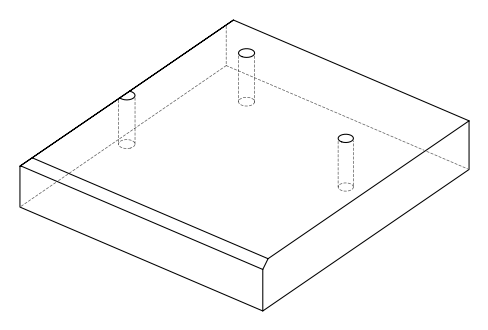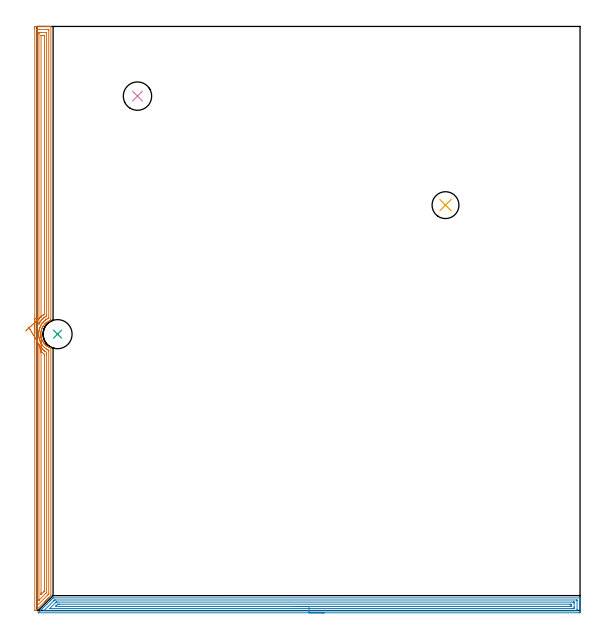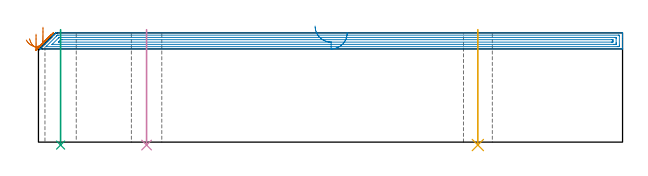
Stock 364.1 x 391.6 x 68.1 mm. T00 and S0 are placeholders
(PLAN: 5 operations, 3 tool changes, 25.2 min)
(1 AREA_MILL | FG_CHAMFER_SURFACE | UGT0205_001 | 12.62 min | 22827 mm3)
(2 AREA_MILL_1 | FG_CHAMFER_SURFACE_1 | UGT0205_001 | 11.69 min | 17822 mm3)
(3 INDEXABLE_INSERT_DRILL_THROUGH_HOLE_FROM_SOLID | STEP1HOLE | NXT0302_010 | 0.29 min | 20059 mm3)
(4 INDEXABLE_INSERT_DRILL_THROUGH_HOLE_FROM_SOLID_1 | STEP1HOLE_1 | NXT0302_009 | 0.29 min | 19283 mm3)
(5 INDEXABLE_INSERT_DRILL_THROUGH_HOLE_FROM_SOLID_2 | STEP1HOLE_2 | NXT0302_007 | 0.29 min | 17310 mm3)
(TOOL UGT0205_001 | Chamfer Mill 20 x 3 x 45 deg. | D20 FL50 Z2)
(TOOL NXT0302_010 | Index. Insert Drill 19.5mm [880-D1950L25-05] | D19.5 PA176 FL98 Z2)
(TOOL NXT0302_009 | Index. Insert Drill 19mm [880-D1900L25-05] | D19 PA176 FL95 Z2)
(TOOL NXT0302_007 | Index. Insert Drill 18mm [880-D1800L25-05] | D18 PA176 FL90 Z2)
(OP 1 AREA_MILL)
G17 G21 G94 G90
T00 M6
G54
G17 G0 G90 X-1.5 Y185.8 S1061 M3
G43 Z78.1 H0
Z67.3
G94 G1 Y185.838 Z66.428 F250.
Y185.952 Z65.564
Y186.141 Z64.712
Y186.403 Z63.88
Y186.737 Z63.074
Y187.14 Z62.3
Y187.608 Z61.564
Y188.14 Z60.872
Y188.729 Z60.229
Y189.372 Z59.64
Y190.064 Z59.108
Y190.8 Z58.64
Y191.574 Z58.237
Y192.38 Z57.903
Y193.212 Z57.641
Y194.064 Z57.452
Y194.928 Z57.338
Y195.8 Z57.3
Y390.617
X-1.499 Y390.983 Z57.301
X-1.494 Y391.504 Z57.304
X-1.492 Y391.592 Z57.306
X-0.976 Y391.6 Z57.821
X6.117 Z64.911
X6.665 Z65.462
X7.003 Z65.799
X7.551 Z66.348
X7.89 Z66.685
X8.567 Z67.366
X8.9 Z67.7
X9.269 Z68.06
X9.297 Y391.591 Z68.088
X9.3 Y391.43 Z68.1
Y195.353
X9.295 Y194.585 Z68.091
X9.05 Y194.491 Z67.849
X8.968 Y194.461 Z67.767
X8.776 Y194.383 Z67.572
X8.694 Y194.35 Z67.492
X8.485 Y194.266 Z67.285
X8.333 Y194.196 Z67.133
X8.041 Y194.063 Z66.841
X7.606 Y193.836 Z66.401
X7.446 Y193.744 Z66.24
X7.26 Y193.637 Z66.059
X7.139 Y193.568 Z65.939
X7.003 Y193.475 Z65.799
X6.869 Y193.386 Z65.668
X6.722 Y193.288 Z65.522
X6.697 Y193.269 Z65.496
X6.56 Y193.167 Z65.355
X6.393 Y193.044 Z65.192
X6.319 Y192.99 Z65.118
X6.296 Y192.971 Z65.095
X6.117 Y192.827 Z64.913
X5.925 Y192.675 Z64.724
X5.841 Y192.6 Z64.64
X5.424 Y192.198 Z64.223
X5.308 Y192.078 Z64.105
X5.23 Y191.997 Z64.026
X5.149 Y191.916 Z63.949
X5.02 Y191.782 Z63.819
X4.96 Y191.715 Z63.758
X4.631 Y191.307 Z63.43
X4.553 Y191.203 Z63.353
X4.318 Y190.889 Z63.117
X4.078 Y190.531 Z62.877
X3.835 Y190.119 Z62.635
X3.763 Y189.996 Z62.562
X3.735 Y189.942 Z62.534
X3.536 Y189.553 Z62.332
X3.457 Y189.384 Z62.255
X3.364 Y189.183 Z62.163
X3.328 Y189.104 Z62.125
X3.239 Y188.888 Z62.038
X3.196 Y188.784 Z61.996
X3.003 Y188.211 Z61.802
X2.986 Y188.153 Z61.785
X2.876 Y187.766 Z61.673
X2.77 Y187.318 Z61.566
X2.686 Y186.872 Z61.484
X2.623 Y186.425 Z61.421
X2.581 Y185.979 Z61.38
X2.58 Y185.962
X2.563 Y185.527 Z61.355
X2.562 Y185.394 Z61.354
X2.563 Y185.243 Z61.352
X2.564 Y185.234
X2.562 Y185.086 Z61.354
X2.577 Y184.732 Z61.373
X2.582 Y184.639 Z61.376
Y184.634
X2.594 Y184.491 Z61.392
X2.621 Y184.192 Z61.419
X2.685 Y183.746 Z61.478
X2.686 Y183.741 Z61.479
X2.766 Y183.299 Z61.564
X2.871 Y182.847 Z61.67
X2.905 Y182.727 Z61.705
X2.998 Y182.406 Z61.797
X3.143 Y181.961 Z61.943
X3.161 Y181.912 Z61.961
X3.197 Y181.815 Z61.996
X3.527 Y181.068 Z62.323
X3.741 Y180.648 Z62.54
X3.756 Y180.618 Z62.556
X3.798 Y180.545 Z62.598
X4.01 Y180.175 Z62.809
X4.078 Y180.065 Z62.877
X4.349 Y179.67 Z63.149
X4.634 Y179.282 Z63.434
X4.889 Y178.976 Z63.688
X4.96 Y178.892 Z63.758
X5.159 Y178.679 Z63.957
X5.429 Y178.389 Z64.227
X5.525 Y178.296 Z64.324
X5.632 Y178.192 Z64.431
X5.841 Y178.004 Z64.64
X6.107 Y177.785 Z64.907
X6.46 Y177.496 Z65.259
X6.59 Y177.4 Z65.389
X6.723 Y177.307 Z65.522
X7.159 Y177.026 Z65.959
X7.604 Y176.762 Z66.403
X7.917 Y176.594 Z66.717
X8.19 Y176.463 Z66.99
X8.486 Y176.333 Z67.284
X8.776 Y176.218 Z67.574
X9.065 Y176.106 Z67.865
X9.295 Y176.015 Z68.091
X9.3 Y175.701 Z68.1
Y10.443
X9.294 Y10.006 Z68.092
X9.26 Y9.964 Z68.06
X7.954 Y8.657 Z66.753
X7.89 Y8.591 Z66.686
X7.827 Y8.529 Z66.626
X7.656 Y8.359 Z66.455
X7.594 Y8.296 Z66.391
X7.533 Y8.236 Z66.332
X7.359 Y8.061 Z66.158
X7.299 Y8. Z66.095
X7.24 Y7.942 Z66.039
X7.061 Y7.763 Z65.86
X7.003 Y7.705 Z65.8
X6.946 Y7.649 Z65.745
X6.763 Y7.466 Z65.562
X6.708 Y7.409 Z65.504
X6.653 Y7.355 Z65.452
X6.466 Y7.168 Z65.265
X6.412 Y7.113 Z65.209
X6.359 Y7.061 Z65.158
X6.168 Y6.87 Z64.967
X6.117 Y6.818 Z64.914
X6.066 Y6.768 Z64.865
X5.87 Y6.572 Z64.669
X5.821 Y6.522 Z64.618
X5.772 Y6.474 Z64.571
X5.573 Y6.275 Z64.372
X5.525 Y6.226 Z64.323
X5.479 Y6.181 Z64.278
X5.275 Y5.977 Z64.074
X5.23 Y5.931 Z64.027
X5.185 Y5.887 Z63.984
X4.977 Y5.679 Z63.776
X-0.38 Y0.319 Z58.419
X-0.533 Y0.165 Z58.264
X-0.681 Y0.022 Z58.117
X-0.707 Y0.004 Z58.09
X-0.755 Y0.001 Z58.044
X-0.771 Y0. Z58.028
X-1.21 Z57.588
X-1.492 Y0.01 Z57.305
X-1.499 Y0.076 Z57.299
X-1.5 Y195.8 Z57.3
X-0.086 Z58.714
Y389.192
X-0.084 Y389.419 Z58.716
X-0.081 Y389.529 Z58.719
X-0.079 Y389.576 Z58.721
X-0.004 Y389.59 Z58.796
X0.399 Y389.598 Z59.199
X0.797 Y389.599 Z59.597
X1.283 Y389.6 Z60.083
X7.489 Z66.289
X7.746 Y389.597 Z66.546
X7.853 Y389.593 Z66.653
X7.872 Y389.591 Z66.672
X7.879 Y389.579 Z66.679
X7.881 Y389.528 Z66.681
X7.884 Y389.419 Z66.684
X7.886 Y389.2 Z66.686
Y196.251
X7.884 Y196.136 Z66.684
X7.882 Y196.109 Z66.682
X7.88 Y196.101 Z66.68
X7.862 Y196.09 Z66.662
X7.787 Y196.05 Z66.587
X7.584 Y195.948 Z66.384
X7.395 Y195.852 Z66.195
X7.003 Y195.642 Z65.803
X6.82 Y195.538 Z65.62
X6.507 Y195.353 Z65.307
X6.273 Y195.196 Z65.073
X6.117 Y195.086 Z64.917
X5.758 Y194.821 Z64.558
X5.284 Y194.46 Z64.084
X5.254 Y194.436 Z64.054
X5.245 Y194.429 Z64.045
X5.23 Y194.415 Z64.03
X4.797 Y194.003 Z63.597
X4.35 Y193.567 Z63.15
X4.346 Y193.562 Z63.146
X4.06 Y193.246 Z62.86
X3.931 Y193.089 Z62.731
X3.597 Y192.673 Z62.397
X3.536 Y192.594 Z62.336
X3.457 Y192.484 Z62.257
X3.17 Y192.069 Z61.97
X2.982 Y191.78 Z61.782
X2.829 Y191.52 Z61.629
X2.57 Y191.071 Z61.37
X2.507 Y190.951 Z61.307
X2.475 Y190.887 Z61.275
X2.22 Y190.346 Z61.02
X2.065 Y189.994 Z60.865
X1.955 Y189.721 Z60.755
X1.723 Y189.06 Z60.523
X1.683 Y188.929 Z60.483
X1.531 Y188.36 Z60.331
X1.495 Y188.207 Z60.295
X1.371 Y187.629 Z60.171
X1.313 Y187.314 Z60.113
X1.248 Y186.859 Z60.048
X1.202 Y186.42 Z60.002
X1.173 Y186.041 Z59.973
X1.151 Y185.527 Z59.951
X1.148 Y185.35 Z59.948
X1.15 Y185.171 Z59.95
X1.169 Y184.634 Z59.969
X1.198 Y184.23 Z59.998
X1.249 Y183.741 Z60.049
X1.326 Y183.207 Z60.126
X1.394 Y182.847 Z60.194
X1.573 Y182.066 Z60.373
X1.603 Y181.954 Z60.403
X1.683 Y181.676 Z60.483
X1.888 Y181.061 Z60.688
X2.014 Y180.727 Z60.814
X2.261 Y180.167 Z61.061
X2.359 Y179.954 Z61.159
X2.57 Y179.535 Z61.37
X2.711 Y179.274 Z61.511
X2.896 Y178.945 Z61.696
X3.272 Y178.381 Z62.072
X3.457 Y178.121 Z62.257
X3.726 Y177.762 Z62.526
X3.955 Y177.488 Z62.755
X4.343 Y177.055 Z63.143
X4.79 Y176.594 Z63.59
X5.23 Y176.204 Z64.03
X5.849 Y175.701 Z64.649
X6.117 Y175.511 Z64.917
X6.658 Y175.156 Z65.458
X7.003 Y174.955 Z65.803
X7.262 Y174.808 Z66.062
X7.5 Y174.686 Z66.3
X7.879 Y174.495 Z66.679
X7.881 Y174.473 Z66.681
X7.883 Y174.363 Z66.683
X7.886 Y173.918 Z66.686
Y11.34
X7.881 Y11.115 Z66.681
X7.879 Y11.062 Z66.679
X7.855 Y11.02 Z66.655
X7.785 Y10.946 Z66.585
X7.59 Y10.745 Z66.39
X7.29 Y10.443 Z66.09
X7.146 Y10.299 Z65.946
X0.027 Y3.179 Z58.827
X-0.04 Y3.117 Z58.76
X-0.052 Y3.108 Z58.748
X-0.079 Y3.097 Z58.721
X-0.086 Y3.293 Z58.714
Y195.8
X1.328 Z60.128
X1.329 Y386.516 Z60.129
X1.33 Y386.873 Z60.13
X1.334 Y387.41 Z60.134
X1.336 Y387.579 Z60.136
X1.501 Y387.593 Z60.301
X1.683 Y387.597 Z60.483
X2.381 Y387.6 Z61.181
X2.57 Z61.37
X5.928 Z64.728
X6.117 Y387.599 Z64.917
X6.305 Y387.596 Z65.105
X6.431 Y387.591 Z65.231
X6.465 Y387.587 Z65.265
X6.467 Y387.571 Z65.267
X6.469 Y387.529 Z65.269
X6.471 Y387.41 Z65.271
Y198.033
X6.47 Y197.677 Z65.27
X6.467 Y197.557 Z65.267
X6.465 Y197.518 Z65.265
X6.448 Y197.5 Z65.248
X6.398 Y197.468 Z65.198
X5.868 Y197.14 Z64.668
X5.49 Y196.878 Z64.29
X5.23 Y196.69 Z64.03
X4.978 Y196.501 Z63.778
X4.65 Y196.247 Z63.45
X4.484 Y196.105 Z63.284
X4.343 Y195.979 Z63.143
X4.023 Y195.676 Z62.823
X3.689 Y195.353 Z62.489
X3.573 Y195.236 Z62.373
X3.457 Y195.112 Z62.257
X3.146 Y194.773 Z61.946
X2.889 Y194.46 Z61.689
X2.748 Y194.281 Z61.548
X2.57 Y194.048 Z61.37
X2.368 Y193.77 Z61.168
X2.226 Y193.567 Z61.026
X2.009 Y193.239 Z60.809
X1.683 Y192.711 Z60.483
X1.67 Y192.687 Z60.47
X1.348 Y192.119 Z60.148
X1.333 Y192.101 Z60.133
X1.331 Y192.118 Z60.131
X1.33 Y192.137 Z60.13
X1.329 Y192.673 Z60.129
X1.328 Y192.887 Z60.128
Y195.8
X2.754 Y196.882 Z61.554
X2.749 Y196.96 Z61.549
X2.745 Y197.14 Z61.545
X2.743 Y197.331 Z61.543
Y385.449
X2.744 Y385.552 Z61.544
X2.747 Y385.581 Z61.547
X2.749 Y385.589 Z61.549
X2.756 Y385.593 Z61.556
X2.809 Y385.597 Z61.609
X3.025 Y385.599 Z61.825
X3.457 Y385.6 Z62.257
X4.366 Z63.166
X4.782 Y385.597 Z63.582
X4.99 Y385.593 Z63.79
X5.04 Y385.59 Z63.84
X5.051 Y385.583 Z63.851
X5.053 Y385.566 Z63.853
X5.055 Y385.499 Z63.855
X5.057 Y384.904 Z63.857
Y384.73
Y199.101
X5.055 Y198.926 Z63.855
X5.052 Y198.838 Z63.852
X5.051 Y198.82 Z63.851
X5.031 Y198.802 Z63.831
X4.986 Y198.767 Z63.786
X4.705 Y198.562 Z63.505
X4.343 Y198.291 Z63.143
X4.198 Y198.18 Z62.998
X4.012 Y198.033 Z62.812
X3.71 Y197.778 Z62.51
X3.457 Y197.549 Z62.257
X3.246 Y197.352 Z62.046
X2.792 Y196.916 Z61.592
X2.754 Y196.882 Z61.554
X2.219 Y196.394 Z61.067
X1.655 Y195.88 Z60.644
X1.066 Y195.342 Z60.29
X0.457 Y194.786 Z60.006
X-0.169 Y194.216 Z59.796
X-0.806 Y193.635 Z59.66
X-1.449 Y193.049 Z59.6
X-2.093 Y192.461 Z59.616
X-2.734 Y191.876 Z59.708
X-3.367 Y191.299 Z59.875
X-3.986 Y190.734 Z60.116
X-4.588 Y190.185 Z60.429
X-5.167 Y189.657 Z60.812
X-5.719 Y189.153 Z61.262
X-6.24 Y188.678 Z61.775
X-6.726 Y188.235 Z62.348
X-7.174 Y187.827 Z62.976
X-7.579 Y187.457 Z63.654
G0 X-5.567 Y190.053 Z64.471
G1 X-5.345 Y189.682 Z63.713
X-5.091 Y189.256 Z62.995
X-4.806 Y188.778 Z62.323
X-4.491 Y188.252 Z61.703
X-4.151 Y187.681 Z61.138
X-3.786 Y187.07 Z60.633
X-3.4 Y186.424 Z60.192
X-2.996 Y185.747 Z59.818
X-2.577 Y185.045 Z59.515
X-2.145 Y184.323 Z59.284
X-1.705 Y183.586 Z59.127
X-1.26 Y182.84 Z59.046
X-0.813 Y182.091 Z59.04
X-0.367 Y181.345 Z59.111
X0.074 Y180.606 Z59.257
X0.507 Y179.881 Z59.477
X0.928 Y179.176 Z59.771
X1.334 Y178.495 Z60.134
X1.403 Y178.381 Z60.203
X1.683 Y177.897 Z60.483
X1.93 Y177.488 Z60.73
X2.423 Y176.743 Z61.223
X2.532 Y176.594 Z61.332
X2.57 Y176.545 Z61.37
X2.942 Y176.079 Z61.742
X3.269 Y175.701 Z62.069
X3.457 Y175.496 Z62.257
X4.143 Y174.808 Z62.943
X4.343 Y174.63 Z63.143
X5.201 Y173.914 Z64.001
X5.23 Y173.893 Z64.03
X5.303 Y173.84 Z64.103
X6.422 Y173.118 Z65.222
X6.457 Y173.094 Z65.257
X6.465 Y173.07 Z65.265
X6.466 Y173.021 Z65.266
X6.47 Y172.665 Z65.27
X6.471 Y172.128 Z65.271
X6.472 Y171.77 Z65.272
X6.471 Y12.23 Z65.271
X6.47 Y12.14 Z65.27
X6.467 Y12.097 Z65.267
X6.464 Y12.079 Z65.264
X6.453 Y12.064 Z65.253
X6.369 Y11.975 Z65.169
X6.117 Y11.719 Z64.917
X5.926 Y11.528 Z64.726
X1.428 Y7.029 Z60.228
X1.368 Y6.972 Z60.168
X1.342 Y6.951 Z60.142
X1.336 Y6.948 Z60.136
X1.334 Y6.958 Z60.134
X1.33 Y7.023 Z60.13
X1.329 Y7.118 Z60.129
X1.328 Y7.228 Z60.128
X1.329 Y177.845 Z60.129
X1.331 Y178.381 Z60.131
X1.334 Y178.495 Z60.134
X2.75 Y173.734 Z61.55
X3.457 Y173.047 Z62.257
X3.485 Y173.021 Z62.285
X4.343 Y172.312 Z63.143
X4.57 Y172.128 Z63.37
X5.05 Y171.762 Z63.85
X5.055 Y171.411 Z63.855
X5.056 Y171.235 Z63.856
X5.057 Y170.515 Z63.857
Y14.016
X5.053 Y13.301 Z63.853
X5.05 Y13.123 Z63.85
X4.701 Y12.763 Z63.501
X4.343 Y12.396 Z63.143
X2.875 Y10.927 Z61.675
X2.82 Y10.874 Z61.62
X2.772 Y10.831 Z61.572
X2.75 Y10.813 Z61.55
X2.748 Y10.853 Z61.548
X2.744 Y11.162 Z61.544
X2.743 Y11.336 Z61.543
Y11.883
Y172.847
X2.744 Y173.021 Z61.544
X2.75 Y173.734 Z61.55
X2.757 Y174.605 Z61.595
X2.763 Y175.469 Z61.715
X2.77 Y176.319 Z61.911
X2.776 Y177.149 Z62.18
X2.783 Y177.952 Z62.52
X2.789 Y178.723 Z62.929
X2.795 Y179.455 Z63.403
X2.8 Y180.143 Z63.94
X2.805 Y180.781 Z64.534
X2.809 Y181.366 Z65.182
X2.814 Y181.891 Z65.878
X2.817 Y182.354 Z66.617
X2.82 Y182.751 Z67.394
X2.823 Y183.078 Z68.203
X2.825 Y183.334 Z69.037
X2.826 Y183.516 Z69.89
X2.827 Y183.623 Z70.756
Y183.655 Z71.628
G0 Z78.1
M5
M2
(OP 2 AREA_MILL_1)
G17 G21 G94 G90
T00 M6
G54
G17 G0 G90 X192.45 Y-1.5 S1061 M3
G43 Z78.1 H0
Z68.1
G94 G1 X192.412 Z67.228 F250.
X192.298 Z66.363
X192.109 Z65.512
X191.847 Z64.68
X191.513 Z63.874
X191.11 Z63.1
X190.642 Z62.364
X190.11 Z61.672
X189.521 Z61.029
X188.878 Z60.44
X188.186 Z59.908
X187.45 Z59.44
X186.676 Z59.037
X185.87 Z58.703
X185.038 Z58.441
X184.186 Z58.252
X183.322 Z58.138
X182.45 Z58.1
X0.979 Y-1.499 Z58.101
X0.925 Y-1.498 Z58.102
X0.811 Y-1.491 Z58.105
X0.911 Y-1.389 Z58.209
X0.979 Y-1.32 Z58.278
X2.094 Y-0.206 Z59.394
X3.214 Y0.915 Z60.514
X4.108 Y1.809 Z61.408
X5.002 Y2.702 Z62.302
X5.896 Y3.596 Z63.196
X6.79 Y4.49 Z64.09
X8.466 Y6.167 Z65.765
X8.578 Y6.28 Z65.876
X8.919 Y6.619 Z66.219
X9.127 Y6.827 Z66.426
X9.355 Y7.056 Z66.654
X9.472 Y7.174 Z66.77
X9.829 Y7.529 Z67.129
X10.006 Y7.706 Z67.306
X10.709 Y8.409 Z68.006
X10.813 Y8.506 Z68.093
X11.252 Y8.5 Z68.1
X363.925
X364.09 Y8.504 Z68.095
X364.092 Y8.457 Z68.049
X364.1 Y8.054 Z67.654
Y7.769 Z67.369
Y7.056 Z66.651
Y5.81 Z65.407
Y4.389 Z63.984
Y-0.678 Z58.919
X364.098 Y-0.944 Z58.653
X364.092 Y-1.492 Z58.106
X364.027 Y-1.494 Z58.103
X363.474 Y-1.5 Z58.1
X182.45
Y-0.086 Z59.514
X5.032 Y-0.085 Z59.515
X5.002 Y-0.084 Z59.516
X4.706 Y-0.056 Z59.544
X4.849 Y0.096 Z59.696
X5.002 Y0.252 Z59.852
X11.26 Y6.51 Z66.11
X11.535 Y6.782 Z66.382
X11.817 Y7.056 Z66.656
X12.125 Y7.084 Z66.684
X12.154 Y7.085 Z66.685
X361.656
X361.686 Y7.084 Z66.684
X362.09 Y7.056 Z66.656
X362.099 Y6.645 Z66.245
X362.1 Y0.833 Z60.433
X362.099 Y0.423 Z60.023
X362.09 Y-0.056 Z59.544
X361.715 Y-0.084 Z59.516
X361.686 Y-0.085 Z59.515
X360.822 Y-0.086 Z59.514
X182.45
Y1.328 Z60.928
X8.621 Y1.329 Z60.929
X8.578 Y1.33 Z60.93
X8.56 Y1.332 Z60.932
X8.548 Y1.334 Z60.934
X8.554 Y1.347 Z60.947
X8.562 Y1.36 Z60.96
X8.578 Y1.378 Z60.978
X12.477 Y5.278 Z64.878
X12.764 Y5.56 Z65.16
X12.864 Y5.653 Z65.253
X12.879 Y5.665 Z65.265
X12.9 Y5.667 Z65.267
X12.949 Y5.67 Z65.27
X13.048 Y5.671 Z65.271
X13.546
X359.502
X359.898 Y5.669 Z65.269
X360.029 Y5.667 Z65.267
X360.074 Y5.665 Z65.265
X360.09 Y5.657 Z65.257
X360.093 Y5.612 Z65.212
X360.097 Y5.479 Z65.079
X360.099 Y5.278 Z64.878
X360.1 Y5.077 Z64.677
Y2.41 Z62.01
X360.098 Y1.722 Z61.322
X360.096 Y1.525 Z61.125
X360.086 Y1.335 Z60.935
X359.898 Y1.333 Z60.933
X359.399 Y1.33 Z60.93
X359.004 Y1.329 Z60.929
X358.506 Y1.328 Z60.928
X182.45
Y2.743 Z62.343
X12.915
X12.471 Y2.75 Z62.35
X12.412 Y2.752 Z62.352
X12.444 Y2.789 Z62.389
X12.506 Y2.855 Z62.455
X12.581 Y2.932 Z62.532
X12.653 Y3.004 Z62.604
X13.544 Y3.895 Z63.495
X13.676 Y4.028 Z63.628
X13.784 Y4.133 Z63.733
X13.857 Y4.202 Z63.802
X13.901 Y4.24 Z63.84
X13.942 Y4.25 Z63.85
X14.078 Y4.253 Z63.853
X14.836 Y4.257 Z63.857
X14.968
X357.349
X358.009 Y4.252 Z63.852
X358.081 Y4.25 Z63.85
X358.09 Y4.159 Z63.759
X358.095 Y3.943 Z63.543
X358.1 Y3.51 Z63.11
X358.095 Y3.061 Z62.661
X358.09 Y2.841 Z62.441
X358.077 Y2.749 Z62.349
X357.973 Y2.747 Z62.347
X357.216 Y2.743 Z62.343
X357.084
X182.45
X181.578 Z62.381
X180.714 Z62.495
X179.862 Z62.683
X179.03 Z62.946
X178.224 Z63.28
X177.45 Z63.682
X176.714 Z64.151
X176.022 Z64.682
X175.379 Z65.272
X174.79 Z65.915
X174.258 Z66.607
X173.79 Z67.343
X173.387 Z68.116
X173.053 Z68.922
X172.791 Z69.754
X172.602 Z70.606
X172.488 Z71.471
X172.45 Z72.343
G0 Z78.1
M5
M2
(OP 3 INDEXABLE_INSERT_DRILL_THROUGH_HOLE_FROM_SOLID)
G17 G21 G94 G90
T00 M6
G54
G17 G0 G90 X13.8 Y185.3 S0 M3
G43 Z78.1 H1
G94 G81 G98 Z-1.84 F250. R70.1
G80
M5
M2
(OP 4 INDEXABLE_INSERT_DRILL_THROUGH_HOLE_FROM_SOLID_1)
G17 G21 G94 G90
T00 M6
G54
G17 G0 G90 X67.4 Y344.9 S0 M3
G43 Z78.1 H1
G94 G81 G98 Z-1.832 F250. R70.1
G80
M5
M2
(OP 5 INDEXABLE_INSERT_DRILL_THROUGH_HOLE_FROM_SOLID_2)
G17 G21 G94 G90
T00 M6
G54
G17 G0 G90 X273.9 Y271.8 S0 M3
G43 Z78.1 H1
G94 G81 G98 Z-1.814 F250. R70.1
G80
M5
M2
